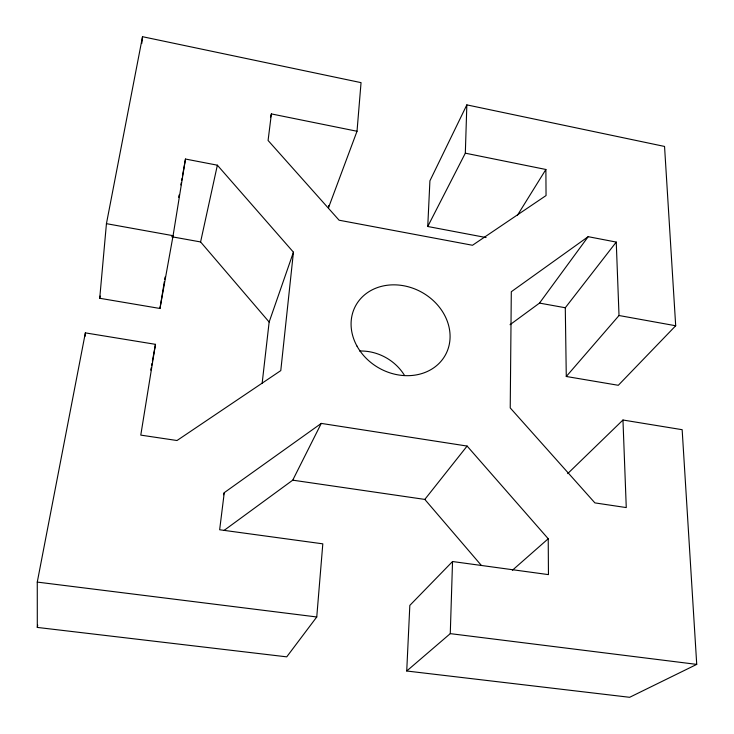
<?xml version="1.0" encoding="UTF-8"?>
<svg xmlns="http://www.w3.org/2000/svg" width="734" height="734" viewBox="0 0 734 734"><rect width="100%" height="100%" fill="white"/><g stroke="black" fill="none" stroke-linecap="round" stroke-linejoin="round"><path stroke-width="1.1" d="M567.685 473.623L622.964 420.013L682.152 429.693L696.731 664.389L629.644 697.3L406.728 671.004L450.272 633.635L452.539 561.528L548.454 574.621L548.225 538.747L467.108 446.061L321.272 423.408L224.265 492.661L223.466 494.78M486.064 237.55L427.748 226.494L465.328 153.177L466.842 104.879L664.545 146.442L675.693 325.758L618.303 385.295L566.281 376.487L565.29 307.748L616.248 242.082L588.182 236.678L511.304 291.728L510.231 407.911L594.898 502.891L626.267 507.579L622.964 420.013M406.728 671.004L409.829 605.394L452.539 561.528M427.748 226.494L429.913 180.839L466.842 104.879M85.116 336.273L85.364 332.878L155.48 344.338L140.781 435.115L177.004 440.519L280.783 370.606L293.435 252.193L217.365 165.187L185.482 159.039L182.472 175.931M85.364 332.878L37.269 582.09L37.306 627.423L286.737 656.847L316.758 616.973L322.813 543.839L219.649 529.764L224.265 492.661M328.722 205.456L328.511 207.694L357.018 131.258L361.045 82.639L142.524 36.7L106.439 223.668L99.723 298.279L159.966 308.473L173.077 235.697L185.482 159.039M141.781 43.471L142.524 36.7M262.157 383.249L269.149 322.033L293.435 252.193M357.018 131.258L271.387 113.917L268.084 140.478L339.09 220.209L472.494 245.266L546.05 195.565L545.885 169.481L465.328 153.177M159.966 308.473L164.343 281.562M164.7 279.324L165.067 277.076M178.656 197.318L179.059 195.06M180.867 184.931L181.27 182.683M181.665 180.426L182.069 178.178M150.764 370.11L151.176 367.872M151.58 365.633L151.993 363.394M152.406 361.146L155.48 344.338M37.306 627.423L37.737 625.175M99.723 298.279L100.145 296.041M269.149 322.033L200.593 241.945L217.365 165.187M270.507 117.211L271.387 113.917M223.943 530.517L292.738 480.164L321.272 423.408M517.479 215.218L545.885 169.481M510.047 324.703L539.499 303.096L588.182 236.678M292.738 480.164L424.812 499.414L467.108 446.061M566.281 376.487L619.019 315.519L616.248 242.082M512.405 570.245L548.225 538.747M37.269 582.09L316.758 616.973M450.272 633.635L696.731 664.389M619.019 315.519L675.693 325.758M106.439 223.668L173.077 235.697M171.628 236.715L200.593 241.945M539.499 303.096L565.29 307.748M424.812 499.414L481.412 565.483M359.642 351.017A46.297 40.7 28.9 0 1 404.535 375.459M356.972 346.081A51.187 43.508 28.9 0 0 442.675 359.22A51.187 43.508 28.9 0 0 402.094 285.48A51.187 43.508 28.9 0 0 356.972 346.081"/></g></svg>
